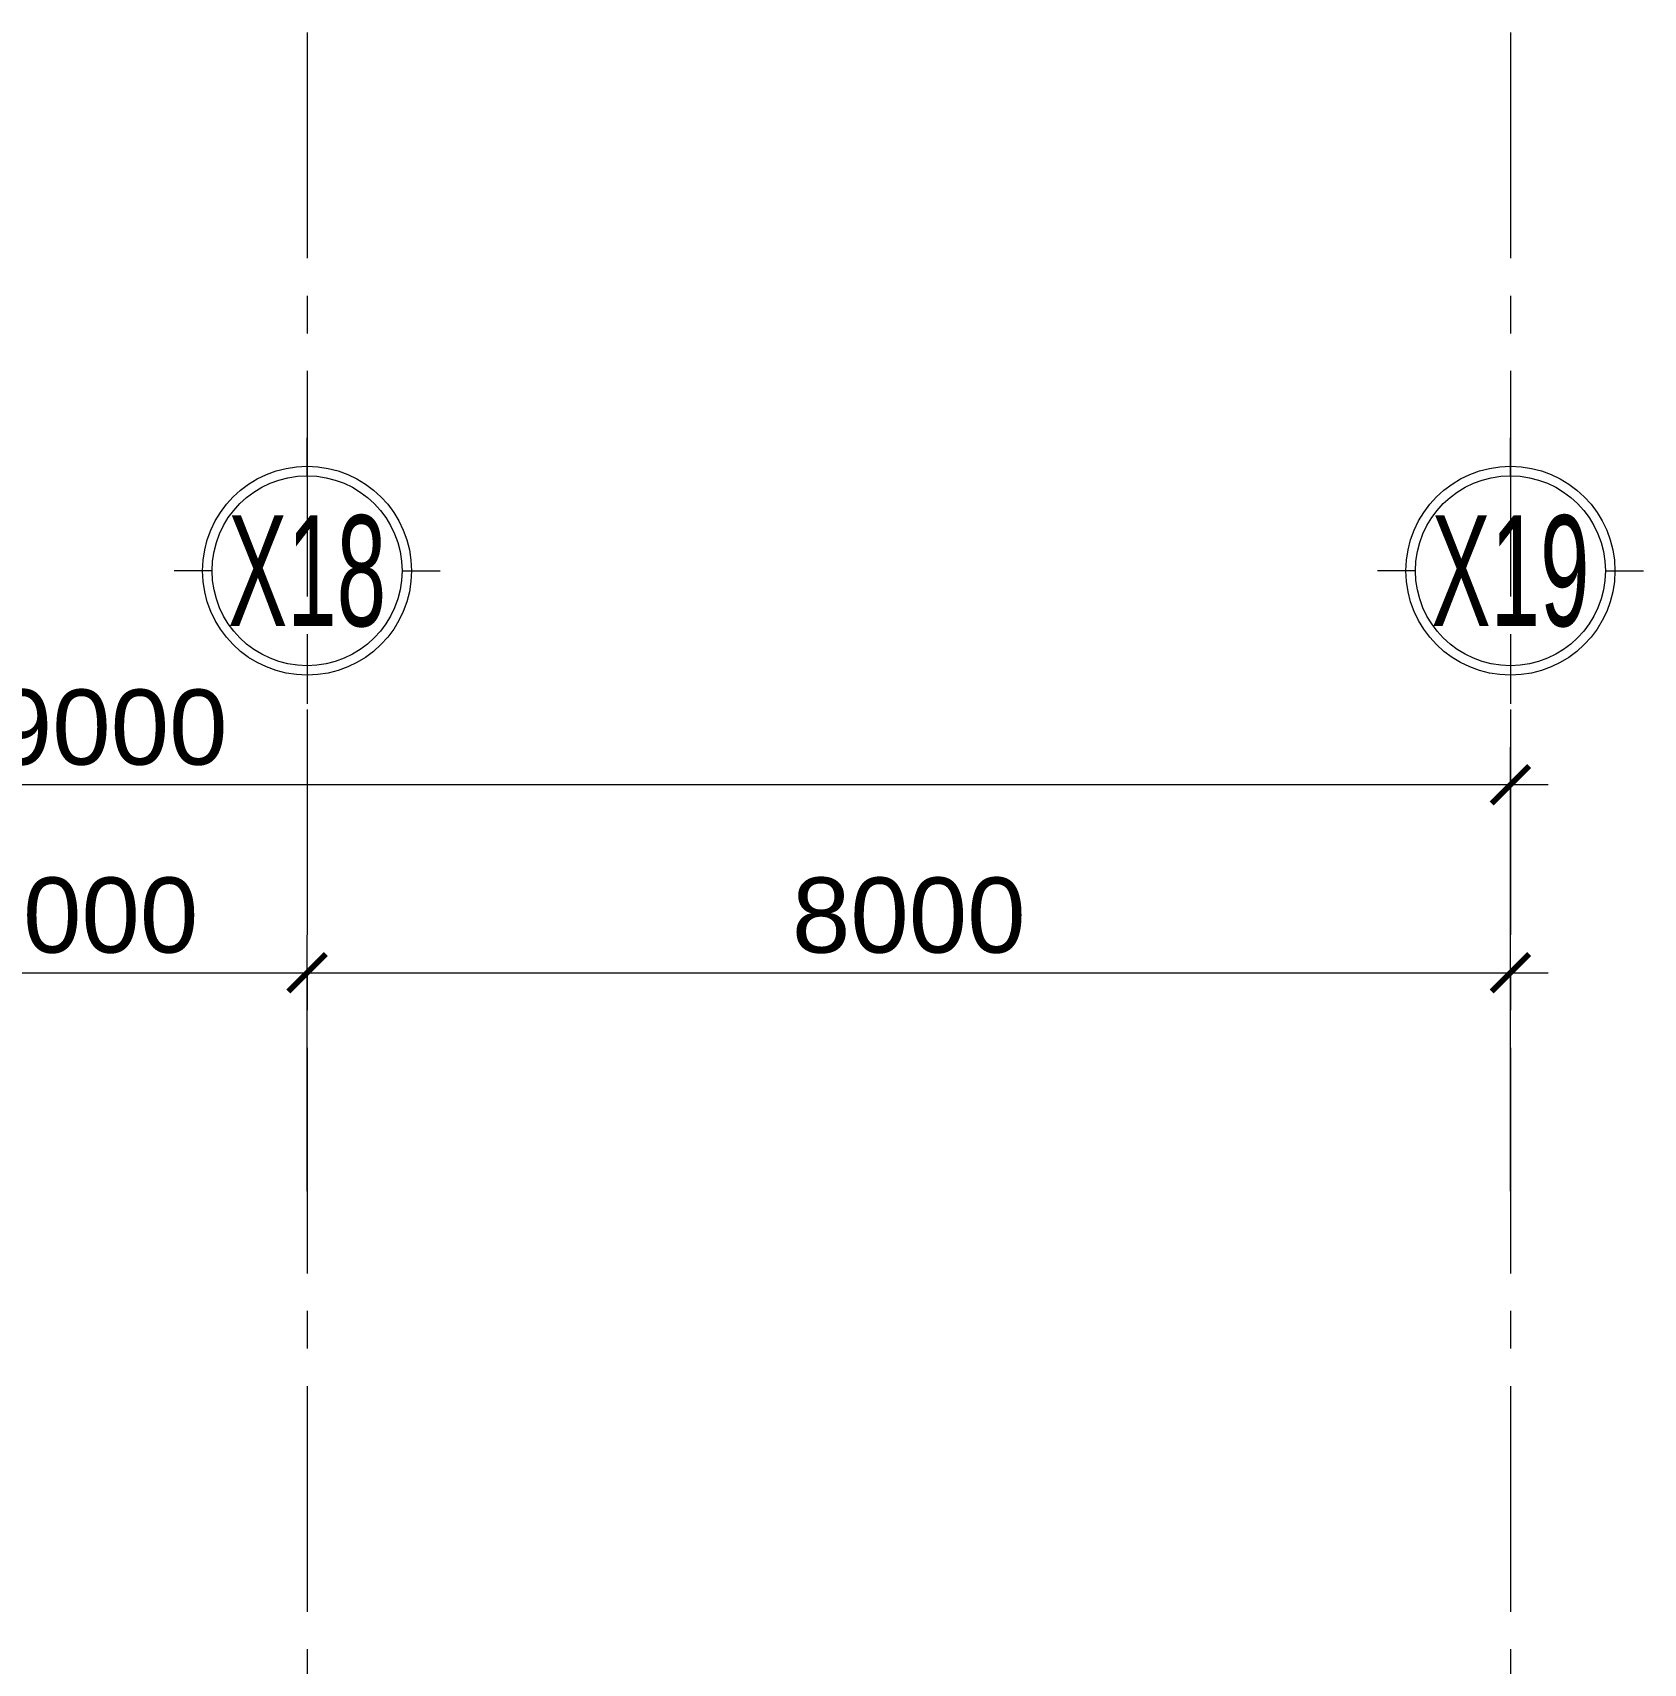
# Model space of a CAD drawing. Header units: millimetres. Extents: x 18326 to 214271, y -298828 to -198730.
# Drawn here: x 124772 to 135481, y -209573 to -198730 of the extents above; entities that cross this region are included whole.
import ezdxf
from ezdxf.enums import TextEntityAlignment as Align

# ---------------------------------------------------------------- set-up
doc = ezdxf.new("R2010")
doc.units = ezdxf.units.MM
doc.header["$LTSCALE"] = 20
doc.header["$MEASUREMENT"] = 0
doc.linetypes.add('xref LC GK$0$CENTER2', pattern=[1.125, 0.75, -0.125, 0.125, -0.125])
doc.layers.get('0').update_dxf_attribs({"lineweight": 0})
doc.layers.get('Defpoints').update_dxf_attribs({"color": 1, "lineweight": 25})
for name, color, linetype, lineweight in [('KV-Cay xanh', 78, 'Continuous', 5), ('KV-Dim', 14, 'Continuous', 9), ('KV-Ky hieu', 30, 'Continuous', 0), ('KV-Net thay 1', 9, 'Continuous', 20), ('KV-Net thay 2', 8, 'Continuous', 13), ('KV-Text', 7, 'Continuous', 25), ('xref LC GK$0$KV-Net truc', 251, 'xref LC GK$0$CENTER2', 9)]:
    doc.layers.add(name, color=color, linetype=linetype, lineweight=lineweight)
doc.styles.add('CHUTO', font='VnAvantH.TTF', dxfattribs={"width": 0.7})
doc.styles.add('KD-Style', font='arial.ttf')
doc.dimstyles.new('D-Layout', dxfattribs={"dimscale": 0, "dimtxt": 2, "dimasz": 1, "dimexe": 1, "dimexo": 0, "dimgap": 0.5, "dimtad": 1, "dimdec": 0, "dimzin": 0, "dimdsep": 46, "dimtxsty": 'KD-Style', "dimblk": 'ARCHTICK', "dimcen": 0.09, "dimdle": 1, "dimclrd": 256, "dimclre": 256, "dimclrt": 2, "dimadec": 0, "dimazin": 0, "dimtfac": 1, "dimtdec": 0, "dimtix": 1, "dimtmove": 2, "dimatfit": 3, "dimldrblk": 'MUITEN', "dimfxl": 1, "dimtolj": 1, "dimtzin": 0, "dimarcsym": 0})

# ---------------------------------------------------------------- blocks, each defined once
blk = doc.blocks.new('A$C06776D30')
at = {"layer": 'KV-Ky hieu', "color": 8}
for p, q in [((504.3, 864.5), (504.3, 1008.6)), ((144.1, 504.3), (0, 504.3)), ((864.5, 504.3), (1008.6, 504.3)), ((504.3, 144.1), (504.3, 0))]:
    blk.add_line(p, q, dxfattribs=at)
for radius in [396.2, 360.2]:
    blk.add_circle((504.3, 504.3), radius, dxfattribs=at)
at = {"layer": 'KV-Text', "color": 8, "style": 'CHUTO', "width": 0.6}
blk.add_attdef('GIRD', text='', height=420, dxfattribs=at).set_placement((504.3, 504.3), align=Align.MIDDLE_CENTER)
blk = doc.blocks.new('TT')
at = {"layer": 'KV-Net thay 1', "color": 8}
ref = blk.add_blockref('A$C06776D30', (362.789, 150.717), dxfattribs=dict(at, xscale=0.007011206080914858, yscale=0.007011206080914858, zscale=0.007011206080914858))
ref.add_attrib('GIRD', 'X18', dxfattribs={"layer": 'KV-Text', "height": 2.9447, "style": 'CHUTO', "width": 0.6}).set_placement((366.325, 154.253), align=Align.MIDDLE_CENTER)
ref = blk.add_blockref('A$C06776D30', (394.789, 150.717), dxfattribs=dict(at, xscale=0.007011206080914858, yscale=0.007011206080914858, zscale=0.007011206080914858))
ref.add_attrib('GIRD', 'X19', dxfattribs={"layer": 'KV-Text', "height": 2.9447, "style": 'CHUTO', "width": 0.6}).set_placement((398.325, 154.253), align=Align.MIDDLE_CENTER)
blk = doc.blocks.new('_ARCHTICK')
at = {"color": 8, "const_width": 0.15}
blk.add_lwpolyline([(-0.5, -0.5), (0.5, 0.5)], dxfattribs=at)
blk = doc.blocks.new('*D68')
at = {"layer": 'Defpoints', "color": 8, "transparency": 16777216}
for p in [(1210.688, 395.952), (1198.688, 390.147), (1210.688, 390.147)]:
    blk.add_point(p, dxfattribs=at)
at = {"layer": 'KV-Dim', "color": 8, "lineweight": -2, "transparency": 16777216}
for p, q in [((1198.688, 390.147), (1198.688, 396.952)), ((1210.688, 390.147), (1210.688, 396.952)), ((1197.688, 395.952), (1211.688, 395.952))]:
    blk.add_line(p, q, dxfattribs=at)
at = {"layer": 'KV-Dim', "color": 8, "lineweight": -2, "transparency": 16777216, "rotation": 180}
blk.add_blockref('_ARCHTICK', (1198.688, 395.952), dxfattribs=at)
at = {"layer": 'KV-Dim', "color": 8, "lineweight": -2, "transparency": 16777216}
blk.add_blockref('_ARCHTICK', (1210.688, 395.952), dxfattribs=at)
at = {"layer": 'KV-Dim', "color": 8, "transparency": 16777216, "insert": (1204.688, 397.474), "char_height": 2, "attachment_point": 5, "style": 'KD-Style'}
blk.add_mtext('\\A1;3000', dxfattribs=at)
blk = doc.blocks.new('MUITEN')
at = {"color": 8, "const_width": 0.4}
blk.add_lwpolyline([(-1, 1.732), (0, 0), (-1, -1.732)], dxfattribs=at)
blk = doc.blocks.new('*D69')
at = {"layer": 'Defpoints', "color": 8, "transparency": 16777216}
for p in [(1242.688, 395.952), (1210.688, 390.147), (1242.688, 390.147)]:
    blk.add_point(p, dxfattribs=at)
at = {"layer": 'KV-Dim', "color": 8, "lineweight": -2, "transparency": 16777216}
for p, q in [((1210.688, 390.147), (1210.688, 396.952)), ((1242.688, 390.147), (1242.688, 396.952)), ((1209.688, 395.952), (1243.688, 395.952))]:
    blk.add_line(p, q, dxfattribs=at)
at = {"layer": 'KV-Dim', "color": 8, "lineweight": -2, "transparency": 16777216, "rotation": 180}
blk.add_blockref('_ARCHTICK', (1210.688, 395.952), dxfattribs=at)
at = {"layer": 'KV-Dim', "color": 8, "lineweight": -2, "transparency": 16777216}
blk.add_blockref('_ARCHTICK', (1242.688, 395.952), dxfattribs=at)
at = {"layer": 'KV-Dim', "color": 8, "transparency": 16777216, "insert": (1226.688, 397.473), "char_height": 2, "attachment_point": 5, "style": 'KD-Style'}
blk.add_mtext('\\A1;8000', dxfattribs=at)
blk = doc.blocks.new('*D70')
at = {"layer": 'Defpoints', "color": 8, "transparency": 16777216}
for p in [(1166.688, 400.952), (1166.688, 390.147), (1242.688, 390.147)]:
    blk.add_point(p, dxfattribs=at)
at = {"layer": 'KV-Dim', "color": 8, "lineweight": -2, "transparency": 16777216}
for p, q in [((1166.688, 390.147), (1166.688, 401.952)), ((1242.688, 390.147), (1242.688, 401.952)), ((1243.688, 400.952), (1165.688, 400.952))]:
    blk.add_line(p, q, dxfattribs=at)
at = {"layer": 'KV-Dim', "color": 8, "lineweight": -2, "transparency": 16777216, "rotation": 180}
blk.add_blockref('_ARCHTICK', (1166.688, 400.952), dxfattribs=at)
at = {"layer": 'KV-Dim', "color": 8, "lineweight": -2, "transparency": 16777216}
blk.add_blockref('_ARCHTICK', (1242.688, 400.952), dxfattribs=at)
at = {"layer": 'KV-Dim', "color": 8, "transparency": 16777216, "insert": (1204.688, 402.473), "char_height": 2, "attachment_point": 5, "style": 'KD-Style'}
blk.add_mtext('\\A1;19000', dxfattribs=at)
blk = doc.blocks.new('xref LC GK$0$LC')
at = {"layer": 'xref LC GK$0$KV-Net truc', "color": 8, "ltscale": 100}
for points in [[(96250, 10100), (96250, -50500)], [(104250, 10100), (104250, -47500)]]:
    blk.add_lwpolyline(points, dxfattribs=at)
blk = doc.blocks.new('dim mb')
at = {"layer": 'KV-Dim', "color": 8}
for base, p1, p2, picture, middle in [((340.8, 29.5931), (416.8, 18.7879), (340.8, 18.7879), '*D70', (378.8, 31.1142)), ((384.8, 24.5931), (372.8, 18.7879), (384.8, 18.7879), '*D68', (378.8, 26.1149)), ((416.8, 24.5931), (384.8, 18.7879), (416.8, 18.7879), '*D69', (400.8, 26.1142))]:
    dim = blk.add_linear_dim(base=base, p1=p1, p2=p2, dimstyle='D-Layout', override={"dimscale": 1, "dimlfac": 250}, dxfattribs=at)
    dim.commit()
    dim.dimension.update_dxf_attribs({"geometry": picture, "text_midpoint": middle, "insert": (-825.8876, -371.3589)})
blk = doc.blocks.new('t3')
at = {"layer": 'KV-Dim', "color": 8}
blk.add_blockref('dim mb', (-49.6, 284.2), dxfattribs=at)
at = {"layer": 'KV-Net thay 2', "color": 8}
blk.add_blockref('TT', (-31.125, 165.234), dxfattribs=at)

msp = doc.modelspace()

# ---------------------------------------------------------------- block references
at = {"layer": 'KV-Cay xanh', "color": 8, "xscale": 250, "yscale": 250, "zscale": 250}
msp.add_blockref('t3', (42797, -282180), dxfattribs=at)
at = {"layer": 'xref LC GK$0$KV-Net truc', "color": 8}
msp.add_blockref('xref LC GK$0$LC', (30347, -208830), dxfattribs=at)

doc.saveas('drawing.dxf')
